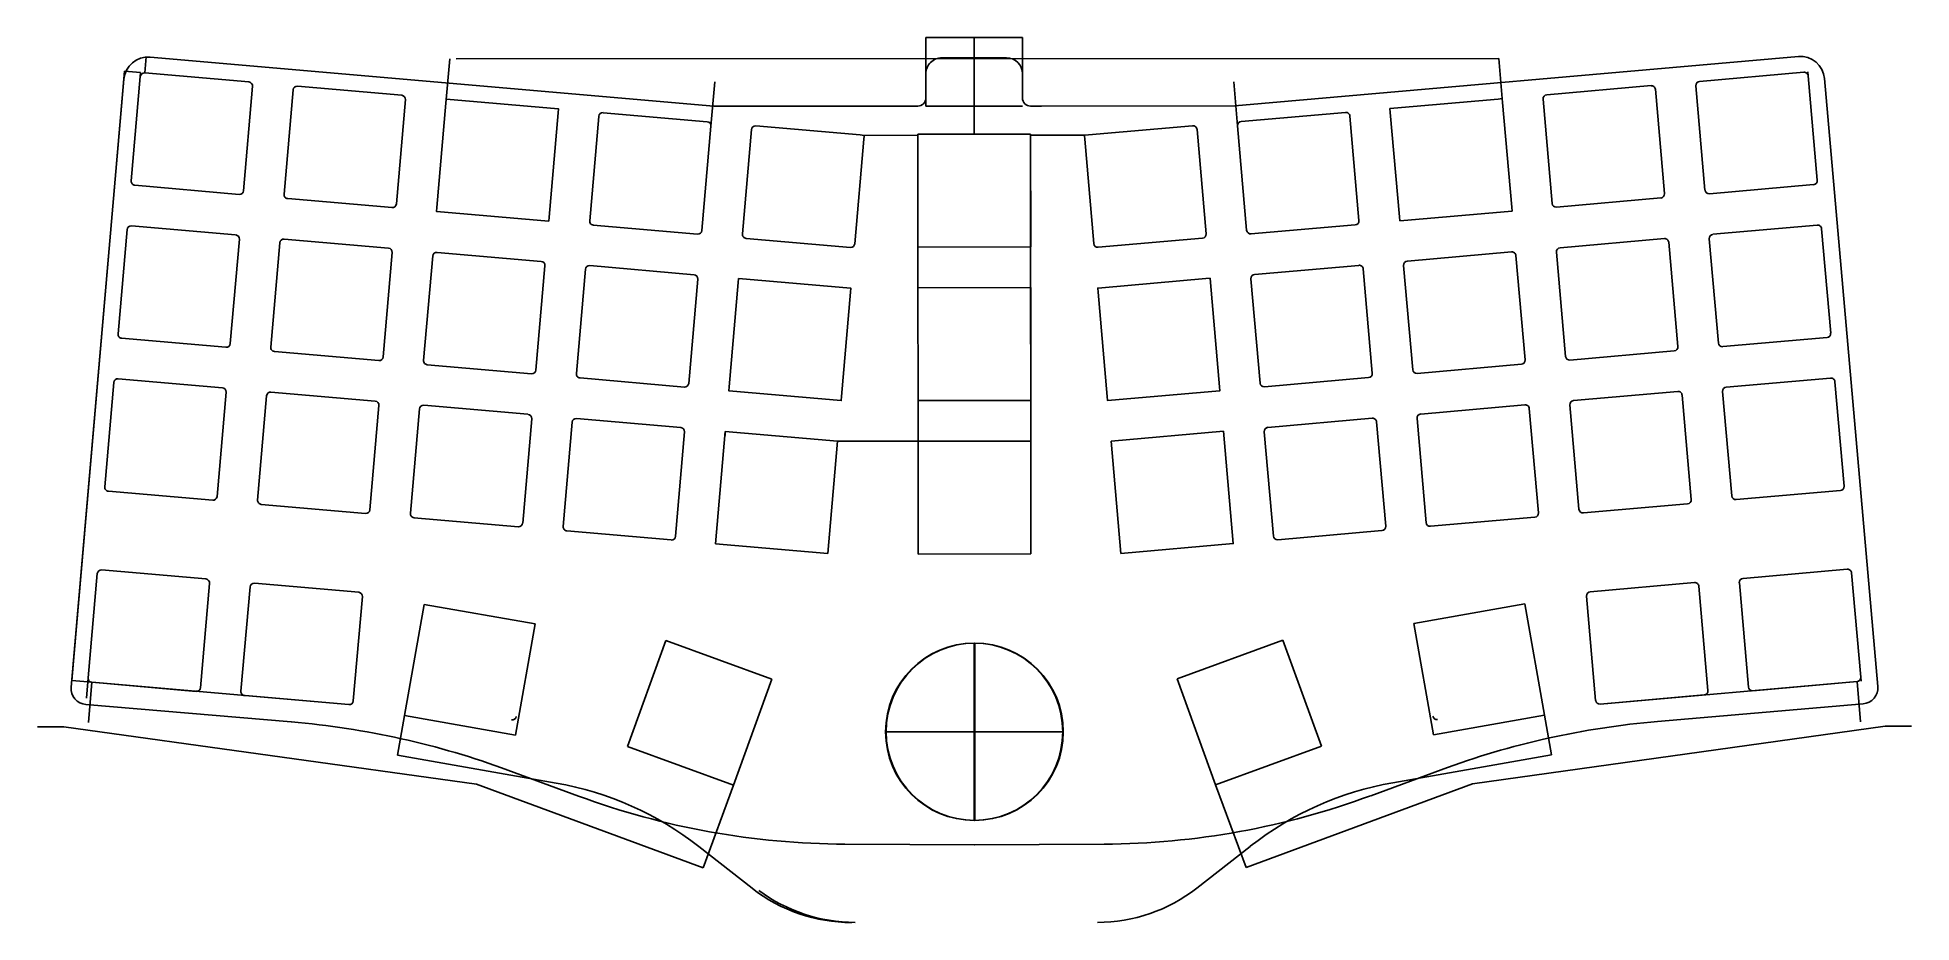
# Model space of a CAD drawing. Header units: millimetres. Extents: x 3 to 235, y -110 to 0.
import ezdxf

# ---------------------------------------------------------------- set-up
doc = ezdxf.new("R2010")
doc.units = ezdxf.units.MM
doc.layers.get('0').update_dxf_attribs({"linetype": 'CONTINUOUS'})

msp = doc.modelspace()

# ---------------------------------------------------------------- linework, layer by layer
for p, q in [((112.92, -8.58), (112.92, -0.07)), ((112.92, -0.07), (124.92, -0.07)), ((118.93, -12.08), (118.92, -0.08)), ((124.92, -0.07), (124.92, -7.58)), ((13.39, -4.26), (6.84, -79.88)), ((15.39, -4.43), (13.39, -4.26)), ((15.34, -4.93), (15.39, -4.43)), ((15.89, -4.47), (16.06, -2.48)), ((28.84, -5.59), (15.89, -4.47)), ((16.56, -2.52), (86.57, -8.59)), ((53.3, -8.22), (53.78, -2.74)), ((184.07, -2.68), (54.56, -2.74)), ((112.92, -7.58), (112.92, -4.58)), ((114.92, -2.58), (122.92, -2.58)), ((124.92, -7.58), (124.92, -4.58)), ((221.29, -2.44), (151.28, -8.56)), ((184.55, -8.16), (184.07, -2.68)), ((209.01, -5.52), (221.96, -4.39)), ((222.51, -4.84), (222.46, -4.34)), ((6.76, -80.7), (13.31, -5.25)), ((15.34, -4.93), (14.22, -17.88)), ((29.29, -6.13), (28.17, -19.09)), ((34.32, -6.57), (33.2, -19.52)), ((47.82, -7.24), (34.86, -6.12)), ((86.23, -11.07), (86.7, -5.59)), ((151.63, -11.04), (151.15, -5.56)), ((190.04, -7.18), (202.99, -6.05)), ((203.53, -6.5), (204.66, -19.45)), ((208.56, -6.06), (209.69, -19.01)), ((222.51, -4.84), (223.64, -17.79)), ((231.15, -80.61), (224.54, -5.17)), ((48.27, -7.78), (47.15, -20.73)), ((110.58, -8.59), (86.57, -8.59)), ((111.43, -8.59), (110.58, -8.59)), ((111.43, -8.59), (111.93, -8.58)), ((124.92, -8.58), (112.92, -8.58)), ((125.98, -8.58), (125.92, -8.58)), ((125.98, -8.58), (127.27, -8.58)), ((127.27, -8.58), (151.28, -8.56)), ((171.06, -8.84), (170.56, -8.88)), ((170.56, -8.88), (170.6, -9.38)), ((171.06, -8.84), (184.01, -7.71)), ((184.01, -7.71), (184.51, -7.66)), ((184.55, -8.16), (184.51, -7.66)), ((184.55, -8.16), (185.68, -21.11)), ((189.58, -7.72), (190.72, -20.67)), ((72.28, -9.86), (71.16, -22.81)), ((85.77, -10.53), (72.82, -9.41)), ((86.23, -11.07), (85.11, -24.02)), ((91.26, -11.51), (90.14, -24.46)), ((104.75, -12.17), (91.8, -11.05)), ((133.1, -12.16), (146.05, -11.03)), ((146.6, -11.48), (147.73, -24.43)), ((151.63, -11.04), (152.76, -23.99)), ((152.08, -10.5), (165.03, -9.37)), ((165.57, -9.82), (166.71, -22.77)), ((170.6, -9.38), (171.74, -22.33)), ((105.21, -12.71), (104.08, -25.67)), ((104.75, -12.17), (105.25, -12.22)), ((105.25, -12.22), (105.2, -12.78)), ((105.25, -12.22), (112, -12.21)), ((111.93, -12.08), (125.93, -12.07)), ((111.93, -12.08), (111.94, -26.08)), ((111.93, -12.08), (111.94, -26.08)), ((132.61, -12.2), (125.86, -12.2)), ((125.94, -26.07), (125.93, -12.07)), ((125.93, -12.08), (125.93, -26.08)), ((125.97, -64.17), (125.93, -12.21)), ((133.1, -12.16), (132.61, -12.2)), ((132.61, -12.2), (132.65, -12.76)), ((132.65, -12.7), (133.78, -25.65)), ((27.63, -19.54), (14.68, -18.42)), ((210.23, -19.47), (223.18, -18.33)), ((46.61, -21.19), (33.66, -20.06)), ((191.26, -21.13), (204.21, -19.99)), ((171.74, -22.33), (171.78, -22.83)), ((171.78, -22.83), (172.28, -22.79)), ((172.28, -22.79), (185.23, -21.65)), ((185.23, -21.65), (185.73, -21.61)), ((185.73, -21.61), (185.68, -21.11)), ((13.7, -23.91), (12.58, -36.86)), ((27.19, -24.57), (14.24, -23.45)), ((27.65, -25.11), (26.52, -38.07)), ((32.68, -25.55), (31.56, -38.5)), ((46.17, -26.22), (33.22, -25.09)), ((84.56, -24.48), (71.61, -23.35)), ((103.54, -26.12), (90.59, -25)), ((134.32, -26.11), (147.27, -24.97)), ((153.3, -24.45), (166.25, -23.31)), ((191.7, -26.16), (204.65, -25.02)), ((205.19, -25.48), (206.32, -38.43)), ((210.22, -25.04), (211.35, -37.99)), ((210.67, -24.5), (223.62, -23.36)), ((224.17, -23.82), (225.3, -36.77)), ((46.63, -26.76), (45.5, -39.71)), ((51.66, -27.19), (50.53, -40.15)), ((65.15, -27.86), (52.2, -26.74)), ((111.94, -26.08), (125.94, -26.07)), ((111.94, -31.13), (111.94, -26.08)), ((125.93, -31.13), (125.93, -26.08)), ((172.72, -27.82), (185.67, -26.69)), ((186.21, -27.14), (187.34, -40.09)), ((191.24, -26.7), (192.38, -39.65)), ((65.6, -28.4), (64.48, -41.35)), ((70.64, -28.84), (69.51, -41.79)), ((84.13, -29.51), (71.18, -28.38)), ((84.58, -30.05), (83.46, -43)), ((153.29, -30.02), (154.42, -42.97)), ((153.74, -29.48), (166.69, -28.35)), ((167.23, -28.8), (168.37, -41.75)), ((172.26, -28.36), (173.4, -41.31)), ((125.94, -31.12), (111.94, -31.13)), ((111.96, -45.13), (111.94, -31.13)), ((125.96, -45.12), (125.94, -31.12)), ((25.98, -38.52), (13.03, -37.4)), ((44.96, -40.17), (32.01, -39.04)), ((192.92, -40.1), (205.87, -38.97)), ((211.89, -38.44), (224.85, -37.31)), ((63.94, -41.81), (50.99, -40.69)), ((173.94, -41.76), (186.89, -40.63)), ((12.05, -42.88), (10.93, -55.84)), ((25.55, -43.55), (12.6, -42.43)), ((26, -44.09), (24.88, -57.04)), ((44.53, -45.2), (31.57, -44.07)), ((82.92, -43.45), (69.97, -42.33)), ((154.96, -43.43), (167.91, -42.29)), ((193.36, -45.14), (206.31, -44)), ((211.88, -44.02), (213.01, -56.97)), ((212.33, -43.48), (225.29, -42.34)), ((225.83, -42.8), (226.96, -55.75)), ((31.03, -44.53), (29.91, -57.48)), ((44.98, -45.74), (43.86, -58.69)), ((50.01, -46.17), (48.89, -59.12)), ((63.5, -46.84), (50.55, -45.72)), ((111.96, -45.13), (125.96, -45.12)), ((125.96, -45.12), (111.96, -45.13)), ((111.96, -45.13), (111.96, -50.18)), ((174.38, -46.8), (187.33, -45.66)), ((187.87, -46.12), (189, -59.07)), ((192.9, -45.68), (194.04, -58.63)), ((206.85, -44.46), (207.98, -57.41)), ((63.96, -47.38), (62.84, -60.33)), ((68.99, -47.82), (67.87, -60.77)), ((82.48, -48.49), (69.53, -47.36)), ((155.4, -48.46), (168.35, -47.32)), ((168.89, -47.78), (170.03, -60.73)), ((173.93, -47.34), (175.06, -60.29)), ((82.94, -49.03), (81.82, -61.98)), ((86.8, -62.91), (88.01, -48.96)), ((87.97, -49.46), (88.01, -48.96)), ((88.01, -48.96), (101.96, -50.17)), ((101.96, -50.17), (100.75, -64.12)), ((101.96, -50.17), (111.96, -50.18)), ((111.96, -50.18), (111.95, -64.18)), ((111.96, -50.18), (125.96, -50.17)), ((125.95, -64.17), (125.96, -50.17)), ((149.92, -49.44), (149.87, -48.94)), ((154.95, -49), (156.08, -61.95)), ((24.34, -57.5), (11.39, -56.38)), ((43.32, -59.14), (30.37, -58.02)), ((194.58, -59.08), (207.53, -57.95)), ((213.55, -57.42), (226.51, -56.29)), ((62.3, -60.79), (49.34, -59.67)), ((175.6, -60.74), (188.55, -59.61)), ((81.28, -62.43), (68.32, -61.31)), ((156.62, -62.4), (169.57, -61.27)), ((100.75, -64.12), (86.8, -62.91)), ((111.95, -64.18), (125.95, -64.17)), ((10, -66.61), (8.88, -79.56)), ((23.49, -67.27), (10.54, -66.15)), ((214.41, -67.2), (227.36, -66.06)), ((227.9, -66.52), (229.04, -79.47)), ((23.95, -67.82), (22.82, -80.77)), ((28.98, -68.25), (27.85, -81.2)), ((42.47, -68.92), (29.52, -67.8)), ((42.93, -69.46), (41.8, -82.41)), ((194.98, -69.4), (196.11, -82.35)), ((195.43, -68.86), (208.38, -67.72)), ((208.92, -68.18), (210.06, -81.13)), ((213.96, -67.74), (215.09, -80.69)), ((48.17, -84.22), (50.59, -70.43)), ((50.59, -70.43), (64.38, -72.85)), ((187.32, -70.38), (173.53, -72.81)), ((189.75, -84.16), (187.32, -70.38)), ((64.38, -72.85), (61.96, -86.64)), ((173.53, -72.81), (175.96, -86.6)), ((75.87, -88.07), (80.64, -74.91)), ((80.64, -74.91), (93.8, -79.69)), ((118.93, -75.24), (118.92, -97.24)), ((118.98, -75.24), (119, -97.24)), ((157.26, -74.88), (144.11, -79.67)), ((162.05, -88.04), (157.26, -74.88)), ((6.84, -79.88), (9.33, -80.1)), ((8.83, -80.06), (8.66, -82.05)), ((8.88, -79.56), (8.83, -80.06)), ((9.33, -80.1), (8.9, -85.08)), ((9.33, -80.1), (41.26, -82.87)), ((22.28, -81.22), (9.33, -80.1)), ((93.8, -79.69), (89.03, -92.85)), ((144.11, -79.67), (148.9, -92.82)), ((228.58, -80.01), (196.65, -82.8)), ((215.63, -81.14), (228.58, -80.01)), ((228.58, -80.01), (229.02, -84.99)), ((229.04, -79.47), (229.08, -79.97)), ((34.1, -85.02), (8.59, -82.86)), ((41.26, -82.87), (28.31, -81.75)), ((196.65, -82.8), (209.6, -81.67)), ((203.81, -84.95), (229.33, -82.77)), ((5.84, -85.64), (2.58, -85.64)), ((57.09, -92.75), (5.84, -85.64)), ((48.17, -84.22), (47.3, -89.15)), ((61.96, -86.64), (48.17, -84.22)), ((175.96, -86.6), (189.75, -84.16)), ((180.83, -92.7), (232.07, -85.54)), ((189.75, -84.16), (190.62, -89.09)), ((232.07, -85.54), (235.34, -85.54)), ((89.03, -92.85), (75.87, -88.07)), ((107.92, -86.24), (129.92, -86.24)), ((129.99, -86.23), (107.99, -86.25)), ((148.9, -92.82), (162.05, -88.04)), ((47.3, -89.15), (67.01, -92.6)), ((190.62, -89.09), (170.92, -92.56)), ((85.24, -103.12), (57.09, -92.75)), ((69.76, -94.22), (61.01, -91)), ((89.03, -92.85), (85.24, -103.12)), ((148.9, -92.82), (152.69, -103.09)), ((152.69, -103.09), (180.83, -92.7)), ((168.17, -94.18), (176.92, -90.95)), ((84.73, -100.49), (91.35, -105.66)), ((102.87, -100.19), (119.02, -100.26)), ((135.06, -100.18), (118.91, -100.26)), ((153.2, -100.46), (146.58, -105.64))]:
    msp.add_line(p, q)
for points in [[(66.08, -22.87), (66.13, -22.38), (67.25, -9.42), (67.29, -8.93), (66.79, -8.88), (53.84, -7.76), (53.35, -7.72), (53.3, -8.22), (52.18, -21.17), (52.14, -21.67), (52.63, -21.71), (65.59, -22.83)], [(89.66, -29.98), (90.16, -30.03), (103.11, -31.15), (103.61, -31.19), (103.56, -31.69), (102.44, -44.64), (102.4, -45.14), (101.9, -45.1), (88.95, -43.98), (88.45, -43.93), (88.49, -43.44), (89.61, -30.48)], [(148.94, -43.95), (135.98, -45.09), (135.49, -45.13), (135.44, -44.63), (134.31, -31.68), (134.27, -31.18), (134.76, -31.14), (147.71, -30), (148.21, -29.96), (148.26, -30.46), (149.39, -43.41), (149.43, -43.91)], [(135.93, -50.16), (149.87, -48.94), (151.09, -62.89), (137.15, -64.11)]]:
    msp.add_lwpolyline(points, close=True)
for centre in [(118.92, -86.24), (118.99, -86.24)]:
    msp.add_circle(centre, 11)
for centre, radius, start, end in [((16.3, -5.51), 3, 85.0476, 175.0428), ((15.84, -4.97), 0.5, 85.0468, 175.0468), ((114.92, -4.58), 2, 90, 180.0234), ((122.92, -4.58), 2, 0, 90), ((221.55, -5.43), 3, 5.004, 94.9992), ((222.01, -4.89), 0.5, 5, 95), ((28.79, -6.09), 0.5, -4.9532, 85.0468), ((34.82, -6.61), 0.5, 85.0468, 175.0468), ((203.03, -6.55), 0.5, 5, 95), ((209.06, -6.02), 0.5, 95, 185), ((47.77, -7.74), 0.5, -4.9532, 85.0468), ((111.92, -7.58), 1, -89.7652, 0.0234), ((125.92, -7.58), 1, 180, 270), ((190.08, -7.68), 0.5, 95, 185), ((72.78, -9.9), 0.5, 85.0468, 175.0468), ((85.73, -11.03), 0.5, -4.9532, 85.0468), ((91.76, -11.55), 0.5, 85.0468, 175.0468), ((146.1, -11.53), 0.5, 5, 95), ((152.13, -11), 0.5, 95, 185), ((165.08, -9.87), 0.5, 5, 95), ((14.72, -17.92), 0.5, 175.0468, 265.0468), ((223.14, -17.84), 0.5, -85, 5), ((27.67, -19.04), 0.5, 265.0468, 355.0468), ((33.7, -19.57), 0.5, 175.0468, 265.0468), ((46.65, -20.69), 0.5, 265.0468, 355.0468), ((191.21, -20.63), 0.5, 185, 275), ((204.16, -19.5), 0.5, -85, 5), ((210.19, -18.97), 0.5, 185, 275), ((71.66, -22.86), 0.5, 175.0468, 265.0468), ((166.21, -22.82), 0.5, -85, 5), ((14.2, -23.95), 0.5, 85.0468, 175.0468), ((27.15, -25.07), 0.5, -4.9532, 85.0468), ((33.18, -25.59), 0.5, 85.0468, 175.0468), ((84.61, -23.98), 0.5, 265.0468, 355.0468), ((90.64, -24.5), 0.5, 175.0468, 265.0468), ((147.23, -24.48), 0.5, -85, 5), ((153.26, -23.95), 0.5, 185, 275), ((204.69, -25.52), 0.5, 5, 95), ((210.72, -25), 0.5, 95, 185), ((223.67, -23.86), 0.5, 5, 95), ((46.13, -26.72), 0.5, -4.9532, 85.0468), ((52.16, -27.24), 0.5, 85.0468, 175.0468), ((65.11, -28.36), 0.5, -4.9532, 85.0468), ((103.59, -25.62), 0.5, 265.0468, 355.0468), ((134.28, -25.61), 0.5, 185, 275), ((172.76, -28.32), 0.5, 95, 185), ((185.71, -27.18), 0.5, 5, 95), ((191.74, -26.66), 0.5, 95, 185), ((71.13, -28.88), 0.5, 85.0468, 175.0468), ((84.09, -30.01), 0.5, -4.9532, 85.0468), ((153.79, -29.98), 0.5, 95, 185), ((166.74, -28.84), 0.5, 5, 95), ((13.08, -36.9), 0.5, 175.0468, 265.0468), ((224.8, -36.81), 0.5, -85, 5), ((26.03, -38.02), 0.5, 265.0468, 355.0468), ((32.05, -38.54), 0.5, 175.0468, 265.0468), ((205.82, -38.47), 0.5, -85, 5), ((211.85, -37.95), 0.5, 185, 275), ((45.01, -39.67), 0.5, 265.0468, 355.0468), ((51.03, -40.19), 0.5, 175.0468, 265.0468), ((63.98, -41.31), 0.5, 265.0468, 355.0468), ((70.01, -41.83), 0.5, 175.0468, 265.0468), ((167.87, -41.79), 0.5, -85, 5), ((173.9, -41.27), 0.5, 185, 275), ((186.85, -40.13), 0.5, -85, 5), ((192.87, -39.61), 0.5, 185, 275), ((12.55, -42.93), 0.5, 85.0468, 175.0468), ((25.5, -44.05), 0.5, -4.9532, 85.0468), ((31.53, -44.57), 0.5, 85.0468, 175.0468), ((82.96, -42.96), 0.5, 265.0468, 355.0468), ((154.92, -42.93), 0.5, 185, 275), ((206.35, -44.5), 0.5, 5, 95), ((212.38, -43.97), 0.5, 95, 185), ((225.33, -42.84), 0.5, 5, 95), ((44.48, -45.69), 0.5, -4.9532, 85.0468), ((50.51, -46.22), 0.5, 85.0468, 175.0468), ((187.37, -46.16), 0.5, 5, 95), ((193.4, -45.63), 0.5, 95, 185), ((63.46, -47.34), 0.5, -4.9532, 85.0468), ((69.49, -47.86), 0.5, 85.0468, 175.0468), ((82.44, -48.98), 0.5, -4.9532, 85.0468), ((155.45, -48.95), 0.5, 95, 185), ((168.4, -47.82), 0.5, 5, 95), ((174.42, -47.29), 0.5, 95, 185), ((11.43, -55.88), 0.5, 175.0468, 265.0468), ((226.46, -55.79), 0.5, -85, 5), ((24.38, -57), 0.5, 265.0468, 355.0468), ((30.41, -57.52), 0.5, 175.0468, 265.0468), ((207.48, -57.45), 0.5, -85, 5), ((213.51, -56.92), 0.5, 185, 275), ((43.36, -58.65), 0.5, 265.0468, 355.0468), ((49.39, -59.17), 0.5, 175.0468, 265.0468), ((62.34, -60.29), 0.5, 265.0468, 355.0468), ((175.56, -60.24), 0.5, 185, 275), ((188.51, -59.11), 0.5, -85, 5), ((194.53, -58.58), 0.5, 185, 275), ((68.37, -60.81), 0.5, 175.0468, 265.0468), ((81.32, -61.94), 0.5, 265.0468, 355.0468), ((156.58, -61.9), 0.5, 185, 275), ((169.53, -60.77), 0.5, -85, 5), ((10.5, -66.65), 0.5, 85.0468, 175.0468), ((23.45, -67.77), 0.5, -4.9532, 85.0468), ((214.45, -67.7), 0.5, 95, 185), ((227.4, -66.56), 0.5, 5, 95), ((29.48, -68.3), 0.5, 85.0468, 175.0468), ((42.43, -69.42), 0.5, -4.9532, 85.0468), ((195.48, -69.36), 0.5, 95, 185), ((208.43, -68.22), 0.5, 5, 95), ((8.76, -80.87), 2, 175.249, 265.1606), ((9.37, -79.6), 0.5, 175.0468, 265.0468), ((22.33, -80.72), 0.5, 265.0468, 355.0468), ((28.35, -81.25), 0.5, 175.0468, 265.0468), ((209.56, -81.17), 0.5, -85, 5), ((215.59, -80.65), 0.5, 185, 275), ((228.54, -79.51), 0.5, -85, 5), ((229.16, -80.78), 2, -85.1138, 4.7978), ((41.3, -82.37), 0.5, 265.0468, 355.0468), ((196.61, -82.31), 0.5, 185, 275), ((25.42, -187.65), 103, 69.7852, 85.1606), ((61.55, -84.26), 0.5, 260.0468, 350.0468), ((176.37, -84.21), 0.5, 190, 280), ((212.58, -187.58), 103, 94.8862, 110.2617), ((60.09, -132), 40, 51.9873, 80.0468), ((177.86, -131.95), 40, 100, 128.0596), ((103.28, -3.19), 97, 249.7852, 269.7577), ((134.57, -3.18), 97, 270.2891, 290.2617), ((103.67, -89.91), 20, 231.9873, 270.1014), ((104.12, -89.89), 20, 233.2697, 270), ((134.25, -89.89), 20, 269.9454, 308.0596)]:
    msp.add_arc(centre, radius, start, end)

doc.saveas('drawing.dxf')
